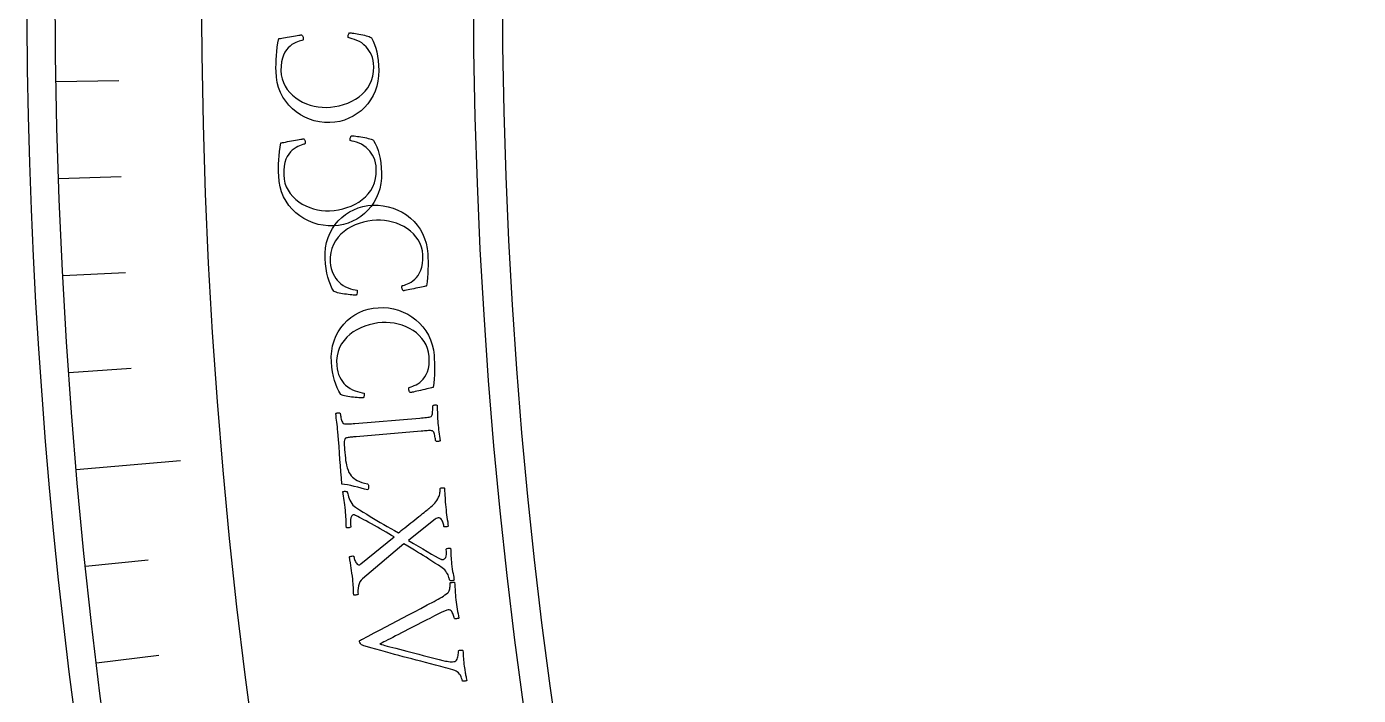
# Model space of a CAD drawing. Header units: millimetres. Extents: x -76 to 76, y -76 to 86.
# Drawn here: x -76 to -57.91, y -9.66 to -0.58 of the extents above; entities that cross this region are included whole.
import ezdxf

# ---------------------------------------------------------------- set-up
doc = ezdxf.new("R2010")
doc.units = ezdxf.units.MM
for name, color, linetype in [('CUT_INNER', 6, 'Continuous'), ('CUT_OUTER', 1, 'Continuous'), ('ENGRAVE', 7, 'Continuous'), ('ENGRAVE_FINE', 8, 'Continuous'), ('TEXT', 5, 'Continuous')]:
    doc.layers.add(name, color=color, linetype=linetype)

msp = doc.modelspace()

# ---------------------------------------------------------------- linework, layer by layer
at = {"layer": 'CUT_INNER'}
msp.add_arc((0.0001, -0.0002), 69.5399, 92.274707, 357.539245, dxfattribs=at)
at = {"layer": 'CUT_OUTER'}
msp.add_arc((0.0001, -0.0001), 75.9999, 179.913117, 0.0001, dxfattribs=at)
at = {"layer": 'ENGRAVE'}
msp.add_lwpolyline([(-75.3247, -6.5901), (-73.9089, -6.4662)], dxfattribs=at)
for radius in [75.6124, 73.6227, 69.9276]:
    msp.add_circle((0, 0), radius, dxfattribs=at)
at = {"layer": 'ENGRAVE_FINE'}
for points in [[(-75.6009, -1.3196), (-74.7483, -1.3047)], [(-75.5663, -2.6388), (-74.7141, -2.6091)], [(-75.5088, -3.9572), (-74.6572, -3.9126)], [(-75.4282, -5.2745), (-74.5776, -5.215)], [(-75.1982, -7.9036), (-74.3501, -7.8145)], [(-75.0488, -9.2148), (-74.2024, -9.1109)]]:
    msp.add_lwpolyline(points, dxfattribs=at)
at = {"layer": 'TEXT'}
for points in [[(-72.6117, -1.1851), (-72.6121, -1.1328), (-72.6113, -1.0793), (-72.6094, -1.0245), (-72.6065, -0.9685), (-72.6019, -0.9117), (-72.5951, -0.8544), (-72.5862, -0.7967), (-72.5751, -0.7387), (-72.5724, -0.7382), (-72.5643, -0.7367), (-72.5507, -0.7342), (-72.5317, -0.7307), (-72.509, -0.7266), (-72.4844, -0.7224), (-72.458, -0.7181), (-72.4298, -0.7136), (-72.4013, -0.709), (-72.3741, -0.7047), (-72.3482, -0.7005), (-72.3237, -0.6964), (-72.3023, -0.6929), (-72.2857, -0.6904), (-72.2741, -0.6889), (-72.2674, -0.6884), (-72.2632, -0.6883), (-72.2589, -0.6904), (-72.2546, -0.6947), (-72.2503, -0.7011), (-72.2465, -0.7087), (-72.2438, -0.7165), (-72.2421, -0.7247), (-72.2415, -0.7331), (-72.2418, -0.7404), (-72.2429, -0.7471), (-72.2449, -0.7533), (-72.2476, -0.7589), (-72.2608, -0.7619), (-72.2773, -0.7665), (-72.2969, -0.7725), (-72.3196, -0.7801), (-72.3442, -0.79), (-72.3693, -0.8032), (-72.3949, -0.8196), (-72.421, -0.8392), (-72.4463, -0.8628), (-72.4695, -0.8911), (-72.4907, -0.9241), (-72.5098, -0.9618), (-72.5255, -1.0051), (-72.5364, -1.0547), (-72.5426, -1.1108), (-72.5439, -1.1733), (-72.5397, -1.23), (-72.529, -1.2839), (-72.5118, -1.335), (-72.4881, -1.3832), (-72.459, -1.4283), (-72.4253, -1.4699), (-72.3872, -1.508), (-72.3446, -1.5426), (-72.2986, -1.5734), (-72.2503, -1.6001), (-72.1997, -1.6227), (-72.1468, -1.6412), (-72.0927, -1.6554), (-72.0386, -1.6652), (-71.9845, -1.6706), (-71.9303, -1.6715), (-71.8701, -1.668), (-71.8105, -1.6605), (-71.7515, -1.6488), (-71.6931, -1.633), (-71.6365, -1.6131), (-71.5827, -1.5891), (-71.5319, -1.5608), (-71.4839, -1.5285), (-71.4397, -1.492), (-71.4004, -1.4515), (-71.366, -1.4068), (-71.3364, -1.3581), (-71.3127, -1.3051), (-71.2961, -1.248), (-71.2866, -1.1867), (-71.2841, -1.1211), (-71.2867, -1.0754), (-71.2929, -1.0332), (-71.3028, -0.9947), (-71.3163, -0.9597), (-71.3322, -0.928), (-71.3495, -0.899), (-71.368, -0.8729), (-71.3878, -0.8495), (-71.4166, -0.8212), (-71.4469, -0.7972), (-71.4787, -0.7774), (-71.5121, -0.7618), (-71.5452, -0.7494), (-71.5761, -0.7391), (-71.6049, -0.7309), (-71.6315, -0.7248), (-71.6322, -0.7072), (-71.6297, -0.6903), (-71.624, -0.6741), (-71.6151, -0.6588), (-71.6058, -0.6592), (-71.5928, -0.6604), (-71.576, -0.6626), (-71.5555, -0.6657), (-71.5327, -0.6694), (-71.509, -0.6734), (-71.4843, -0.6779), (-71.4587, -0.6828), (-71.4333, -0.688), (-71.4094, -0.6934), (-71.387, -0.6992), (-71.366, -0.7052), (-71.3476, -0.7112), (-71.3329, -0.717), (-71.322, -0.7226), (-71.3147, -0.728), (-71.2924, -0.7715), (-71.2728, -0.818), (-71.2562, -0.8673), (-71.2424, -0.9196), (-71.2314, -0.9756), (-71.2232, -1.0362), (-71.2179, -1.1012), (-71.2153, -1.1708), (-71.2174, -1.2453), (-71.2263, -1.3168), (-71.242, -1.3853), (-71.2644, -1.4508), (-71.2927, -1.5127), (-71.3261, -1.5704), (-71.3647, -1.6239), (-71.4083, -1.6732), (-71.4563, -1.7178), (-71.5078, -1.7572), (-71.5629, -1.7915), (-71.6216, -1.8206), (-71.6831, -1.8441), (-71.7468, -1.8614), (-71.8126, -1.8725), (-71.8806, -1.8774), (-71.9529, -1.876), (-72.023, -1.868), (-72.0911, -1.8534), (-72.1571, -1.8321), (-72.2203, -1.8048), (-72.2801, -1.7722), (-72.3363, -1.7342), (-72.3891, -1.6908), (-72.4375, -1.6424), (-72.4804, -1.5893), (-72.518, -1.5317), (-72.5502, -1.4695), (-72.5762, -1.4033), (-72.5951, -1.3338), (-72.6069, -1.2611), (-72.6117, -1.1851)], [(-72.5748, -2.6025), (-72.5761, -2.5502), (-72.5764, -2.4967), (-72.5756, -2.4419), (-72.5737, -2.3858), (-72.5702, -2.3289), (-72.5646, -2.2716), (-72.5568, -2.2137), (-72.5469, -2.1555), (-72.5442, -2.1549), (-72.5361, -2.1532), (-72.5225, -2.1505), (-72.5036, -2.1466), (-72.481, -2.1421), (-72.4565, -2.1374), (-72.4302, -2.1326), (-72.4021, -2.1275), (-72.3736, -2.1224), (-72.3465, -2.1175), (-72.3208, -2.1128), (-72.2963, -2.1083), (-72.2749, -2.1044), (-72.2585, -2.1015), (-72.2469, -2.0998), (-72.2402, -2.0991), (-72.236, -2.099), (-72.2317, -2.101), (-72.2273, -2.1052), (-72.2228, -2.1115), (-72.2189, -2.119), (-72.216, -2.1269), (-72.2142, -2.135), (-72.2134, -2.1434), (-72.2136, -2.1506), (-72.2146, -2.1574), (-72.2164, -2.1636), (-72.219, -2.1693), (-72.2322, -2.1726), (-72.2485, -2.1774), (-72.268, -2.1839), (-72.2906, -2.1919), (-72.315, -2.2023), (-72.3399, -2.2159), (-72.3651, -2.2328), (-72.3908, -2.2529), (-72.4157, -2.277), (-72.4383, -2.3058), (-72.4589, -2.3392), (-72.4772, -2.3773), (-72.4921, -2.4208), (-72.502, -2.4707), (-72.5071, -2.5269), (-72.5072, -2.5893), (-72.5019, -2.646), (-72.4901, -2.6997), (-72.4719, -2.7504), (-72.4473, -2.7982), (-72.4173, -2.8427), (-72.3828, -2.8836), (-72.3439, -2.921), (-72.3007, -2.9547), (-72.2541, -2.9846), (-72.2053, -3.0104), (-72.1543, -3.032), (-72.101, -3.0494), (-72.0467, -3.0626), (-71.9924, -3.0713), (-71.9382, -3.0756), (-71.884, -3.0755), (-71.8238, -3.0709), (-71.7644, -3.0621), (-71.7056, -3.0493), (-71.6475, -3.0324), (-71.5913, -3.0114), (-71.5381, -2.9863), (-71.4877, -2.9571), (-71.4404, -2.9238), (-71.397, -2.8865), (-71.3585, -2.8452), (-71.3249, -2.7999), (-71.2962, -2.7505), (-71.2736, -2.6972), (-71.2582, -2.6397), (-71.2498, -2.5782), (-71.2487, -2.5126), (-71.2521, -2.4669), (-71.2591, -2.4249), (-71.2697, -2.3865), (-71.2839, -2.3519), (-71.3005, -2.3205), (-71.3183, -2.2918), (-71.3373, -2.266), (-71.3576, -2.243), (-71.3869, -2.2153), (-71.4177, -2.1919), (-71.4499, -2.1727), (-71.4836, -2.1578), (-71.5169, -2.1461), (-71.548, -2.1364), (-71.5769, -2.1288), (-71.6037, -2.1232), (-71.6047, -2.1055), (-71.6026, -2.0886), (-71.5972, -2.0723), (-71.5886, -2.0568), (-71.5793, -2.057), (-71.5663, -2.058), (-71.5495, -2.0599), (-71.5289, -2.0625), (-71.506, -2.0658), (-71.4822, -2.0694), (-71.4574, -2.0734), (-71.4317, -2.0778), (-71.4063, -2.0825), (-71.3823, -2.0875), (-71.3597, -2.0928), (-71.3386, -2.0984), (-71.3201, -2.104), (-71.3053, -2.1096), (-71.2943, -2.1149), (-71.2869, -2.1201), (-71.2637, -2.1632), (-71.2433, -2.2093), (-71.2257, -2.2583), (-71.2108, -2.3103), (-71.1988, -2.3661), (-71.1894, -2.4265), (-71.1828, -2.4914), (-71.1789, -2.5609), (-71.1795, -2.6355), (-71.187, -2.7072), (-71.2013, -2.776), (-71.2225, -2.8419), (-71.2496, -2.9043), (-71.2819, -2.9626), (-71.3194, -3.0168), (-71.362, -3.067), (-71.4091, -3.1125), (-71.4599, -3.153), (-71.5143, -3.1883), (-71.5724, -3.2186), (-71.6335, -3.2432), (-71.6968, -3.2618), (-71.7624, -3.2741), (-71.8302, -3.2804), (-71.9025, -3.2804), (-71.9728, -3.2738), (-72.0412, -3.2605), (-72.1076, -3.2405), (-72.1713, -3.2145), (-72.2317, -3.183), (-72.2887, -3.1461), (-72.3423, -3.1037), (-72.3916, -3.0563), (-72.4356, -3.0041), (-72.4743, -2.9472), (-72.5077, -2.8856), (-72.5349, -2.8199), (-72.5552, -2.7509), (-72.5685, -2.6784), (-72.5748, -2.6025)], [(-70.5497, -3.6614), (-70.5476, -3.7123), (-70.5464, -3.7644), (-70.5462, -3.8177), (-70.547, -3.8723), (-70.5492, -3.9277), (-70.5535, -3.9837), (-70.5599, -4.0401), (-70.5683, -4.0972), (-70.571, -4.0978), (-70.5791, -4.0996), (-70.5926, -4.1027), (-70.6114, -4.107), (-70.6339, -4.1121), (-70.6582, -4.1174), (-70.6843, -4.1229), (-70.7123, -4.1287), (-70.7406, -4.1345), (-70.7676, -4.1401), (-70.7932, -4.1455), (-70.8175, -4.1506), (-70.8387, -4.1551), (-70.8551, -4.1584), (-70.8666, -4.1604), (-70.8733, -4.1613), (-70.8776, -4.1615), (-70.8819, -4.1597), (-70.8864, -4.1557), (-70.891, -4.1497), (-70.8952, -4.1424), (-70.8983, -4.1348), (-70.9003, -4.1269), (-70.9014, -4.1186), (-70.9014, -4.1115), (-70.9006, -4.1048), (-70.8989, -4.0987), (-70.8965, -4.093), (-70.8834, -4.0894), (-70.8672, -4.0842), (-70.8479, -4.0773), (-70.8255, -4.0689), (-70.8013, -4.058), (-70.7769, -4.0439), (-70.752, -4.0267), (-70.7268, -4.0063), (-70.7026, -3.9821), (-70.6806, -3.9535), (-70.6608, -3.9204), (-70.6432, -3.8828), (-70.6293, -3.84), (-70.6203, -3.7912), (-70.6162, -3.7363), (-70.6171, -3.6754), (-70.6232, -3.6203), (-70.6356, -3.5682), (-70.6544, -3.5189), (-70.6795, -3.4726), (-70.7099, -3.4295), (-70.7447, -3.3898), (-70.7838, -3.3536), (-70.8272, -3.3208), (-70.8739, -3.2918), (-70.9228, -3.2668), (-70.9739, -3.2458), (-71.0272, -3.2288), (-71.0816, -3.2161), (-71.1359, -3.2076), (-71.1902, -3.2035), (-71.2443, -3.2038), (-71.3045, -3.2085), (-71.3639, -3.2174), (-71.4227, -3.2303), (-71.4807, -3.2473), (-71.5368, -3.2685), (-71.59, -3.2938), (-71.6402, -3.3233), (-71.6873, -3.3569), (-71.7305, -3.3947), (-71.7687, -3.4365), (-71.8018, -3.4824), (-71.83, -3.5324), (-71.852, -3.5864), (-71.8667, -3.6445), (-71.8741, -3.7067), (-71.8742, -3.7729), (-71.8699, -3.819), (-71.862, -3.8613), (-71.8506, -3.8998), (-71.8357, -3.9345), (-71.8184, -3.9658), (-71.7999, -3.9942), (-71.7803, -4.0197), (-71.7595, -4.0424), (-71.7294, -4.0695), (-71.6981, -4.0923), (-71.6654, -4.1107), (-71.6313, -4.1247), (-71.5977, -4.1356), (-71.5663, -4.1444), (-71.5371, -4.1513), (-71.5102, -4.1561), (-71.5087, -4.1737), (-71.5104, -4.1907), (-71.5152, -4.2071), (-71.5234, -4.2229), (-71.5327, -4.223), (-71.5458, -4.2223), (-71.5626, -4.221), (-71.5832, -4.219), (-71.6062, -4.2164), (-71.6301, -4.2135), (-71.655, -4.2102), (-71.6808, -4.2066), (-71.7064, -4.2026), (-71.7305, -4.1983), (-71.7532, -4.1936), (-71.7745, -4.1886), (-71.7932, -4.1834), (-71.8081, -4.1782), (-71.8193, -4.1731), (-71.8268, -4.1681), (-71.8512, -4.1252), (-71.8729, -4.0793), (-71.8917, -4.0302), (-71.9078, -3.978), (-71.9211, -3.9219), (-71.9318, -3.861), (-71.9396, -3.7955), (-71.9448, -3.7253), (-71.9452, -3.6498), (-71.9387, -3.5773), (-71.9252, -3.5076), (-71.9047, -3.4409), (-71.878, -3.3777), (-71.846, -3.3187), (-71.8088, -3.2639), (-71.7663, -3.2134), (-71.7192, -3.1675), (-71.6685, -3.1269), (-71.614, -3.0916), (-71.5559, -3.0614), (-71.4948, -3.0369), (-71.4314, -3.0187), (-71.3658, -3.0065), (-71.2979, -3.0006), (-71.2256, -3.0008), (-71.1553, -3.0075), (-71.087, -3.0208), (-71.0207, -3.0406), (-70.957, -3.0663), (-70.8967, -3.0972), (-70.8397, -3.1334), (-70.7861, -3.1747), (-70.7367, -3.221), (-70.6925, -3.2717), (-70.6536, -3.3269), (-70.6198, -3.3867), (-70.5921, -3.4504), (-70.5711, -3.5174), (-70.557, -3.5877), (-70.5497, -3.6614)], [(-70.4648, -5.0381), (-70.4617, -5.0889), (-70.4595, -5.141), (-70.4582, -5.1943), (-70.4579, -5.2488), (-70.4591, -5.3043), (-70.4623, -5.3604), (-70.4676, -5.4169), (-70.4749, -5.4741), (-70.4776, -5.4748), (-70.4856, -5.4768), (-70.499, -5.4801), (-70.5178, -5.4848), (-70.5401, -5.4903), (-70.5643, -5.4961), (-70.5904, -5.5021), (-70.6183, -5.5084), (-70.6464, -5.5148), (-70.6733, -5.5209), (-70.6988, -5.5268), (-70.723, -5.5324), (-70.7441, -5.5373), (-70.7604, -5.5409), (-70.7719, -5.5432), (-70.7786, -5.5442), (-70.7828, -5.5445), (-70.7872, -5.5427), (-70.7918, -5.5389), (-70.7965, -5.5329), (-70.8008, -5.5257), (-70.8041, -5.5182), (-70.8063, -5.5103), (-70.8074, -5.5021), (-70.8076, -5.4949), (-70.8069, -5.4883), (-70.8054, -5.4821), (-70.803, -5.4763), (-70.79, -5.4725), (-70.7739, -5.467), (-70.7548, -5.4597), (-70.7325, -5.4508), (-70.7086, -5.4395), (-70.6844, -5.425), (-70.6599, -5.4073), (-70.6351, -5.3864), (-70.6114, -5.3617), (-70.5899, -5.3327), (-70.5708, -5.2992), (-70.554, -5.2613), (-70.5409, -5.2182), (-70.5328, -5.1692), (-70.5298, -5.1143), (-70.5319, -5.0534), (-70.5391, -4.9984), (-70.5525, -4.9465), (-70.5722, -4.8977), (-70.5982, -4.8519), (-70.6295, -4.8093), (-70.665, -4.7704), (-70.7048, -4.7349), (-70.7489, -4.703), (-70.7962, -4.6749), (-70.8455, -4.6508), (-70.897, -4.6308), (-70.9507, -4.6149), (-71.0053, -4.6032), (-71.0597, -4.5958), (-71.114, -4.5928), (-71.1682, -4.5941), (-71.2283, -4.6), (-71.2875, -4.61), (-71.346, -4.6241), (-71.4036, -4.6423), (-71.4594, -4.6645), (-71.512, -4.6909), (-71.5616, -4.7213), (-71.6081, -4.7558), (-71.6506, -4.7944), (-71.6879, -4.837), (-71.7202, -4.8835), (-71.7473, -4.934), (-71.7683, -4.9885), (-71.7818, -5.0469), (-71.788, -5.1092), (-71.7868, -5.1754), (-71.7816, -5.2214), (-71.7729, -5.2636), (-71.7608, -5.3018), (-71.7452, -5.3362), (-71.7273, -5.3672), (-71.7083, -5.3952), (-71.6881, -5.4204), (-71.6669, -5.4426), (-71.6363, -5.4692), (-71.6045, -5.4913), (-71.5714, -5.5091), (-71.5371, -5.5225), (-71.5033, -5.5326), (-71.4717, -5.5409), (-71.4425, -5.5471), (-71.4155, -5.5514), (-71.4136, -5.569), (-71.4149, -5.586), (-71.4195, -5.6025), (-71.4273, -5.6185), (-71.4366, -5.6187), (-71.4497, -5.6184), (-71.4666, -5.6173), (-71.4872, -5.6157), (-71.5102, -5.6136), (-71.5342, -5.6111), (-71.5591, -5.6083), (-71.585, -5.6052), (-71.6107, -5.6017), (-71.6349, -5.5979), (-71.6577, -5.5937), (-71.679, -5.589), (-71.6978, -5.5842), (-71.7128, -5.5794), (-71.7241, -5.5745), (-71.7317, -5.5696), (-71.757, -5.5272), (-71.7795, -5.4817), (-71.7994, -5.433), (-71.8164, -5.3811), (-71.8309, -5.3253), (-71.8427, -5.2647), (-71.8518, -5.1993), (-71.8583, -5.1292), (-71.8603, -5.0538), (-71.8552, -4.9811), (-71.843, -4.9112), (-71.8238, -4.844), (-71.7984, -4.7803), (-71.7676, -4.7207), (-71.7314, -4.6652), (-71.6898, -4.6139), (-71.6437, -4.5671), (-71.5938, -4.5256), (-71.54, -4.4891), (-71.4825, -4.4578), (-71.4219, -4.4322), (-71.3588, -4.4127), (-71.2935, -4.3993), (-71.2257, -4.392), (-71.1534, -4.3908), (-71.083, -4.3961), (-71.0145, -4.4081), (-70.9478, -4.4266), (-70.8836, -4.451), (-70.8227, -4.4808), (-70.765, -4.5158), (-70.7106, -4.5561), (-70.6603, -4.6014), (-70.6152, -4.6512), (-70.5752, -4.7057), (-70.5402, -4.7648), (-70.5113, -4.828), (-70.489, -4.8945), (-70.4735, -4.9646), (-70.4648, -5.0381)], [(-71.5247, -6.1453), (-71.5271, -6.1455), (-71.53, -6.1458), (-71.5334, -6.1461), (-71.5374, -6.1464), (-71.5477, -6.1473), (-71.5594, -6.1483), (-71.5725, -6.1495), (-71.5872, -6.1507), (-71.6022, -6.1521), (-71.6165, -6.1538), (-71.6301, -6.1556), (-71.6431, -6.1577), (-71.6544, -6.16), (-71.6629, -6.1626), (-71.6688, -6.1655), (-71.672, -6.1687), (-71.6777, -6.1805), (-71.6819, -6.1934), (-71.6845, -6.2074), (-71.6855, -6.2224), (-71.6854, -6.2401), (-71.6844, -6.2622), (-71.6827, -6.2886), (-71.6802, -6.3194), (-71.6698, -6.4364), (-71.6662, -6.4668), (-71.6607, -6.4986), (-71.6534, -6.5316), (-71.6442, -6.5659), (-71.6332, -6.599), (-71.6206, -6.6283), (-71.6063, -6.6539), (-71.5903, -6.6756), (-71.5735, -6.693), (-71.554, -6.7094), (-71.532, -6.725), (-71.5074, -6.7396), (-71.4795, -6.7531), (-71.4474, -6.7652), (-71.4111, -6.776), (-71.3707, -6.7855), (-71.3648, -6.7884), (-71.3603, -6.7941), (-71.3571, -6.8026), (-71.3552, -6.8139), (-71.3543, -6.8314), (-71.3553, -6.846), (-71.3582, -6.8575), (-71.363, -6.8659), (-71.4075, -6.8549), (-71.4533, -6.8433), (-71.5005, -6.8312), (-71.5491, -6.8185), (-71.5965, -6.8069), (-71.6402, -6.7979), (-71.6801, -6.7917), (-71.7163, -6.7883), (-71.724, -6.7043), (-71.731, -6.6206), (-71.7373, -6.537), (-71.743, -6.4537), (-71.7488, -6.3679), (-71.7555, -6.2767), (-71.763, -6.1803), (-71.7714, -6.0786), (-71.7746, -6.0433), (-71.778, -6.01), (-71.7816, -5.9785), (-71.7855, -5.9489), (-71.7893, -5.92), (-71.7927, -5.8905), (-71.7958, -5.8605), (-71.7985, -5.8299), (-71.7937, -5.8258), (-71.7873, -5.8228), (-71.7792, -5.8209), (-71.7694, -5.82), (-71.7595, -5.8201), (-71.7512, -5.821), (-71.7444, -5.8226), (-71.7391, -5.8251), (-71.7383, -5.8328), (-71.7369, -5.8431), (-71.7348, -5.8561), (-71.7322, -5.8717), (-71.7289, -5.8883), (-71.7249, -5.9045), (-71.7204, -5.9203), (-71.7152, -5.9356), (-71.7097, -5.9489), (-71.7042, -5.9585), (-71.6988, -5.9646), (-71.6934, -5.967), (-71.6794, -5.9697), (-71.6637, -5.9712), (-71.6462, -5.9717), (-71.6269, -5.9711), (-71.6063, -5.9699), (-71.585, -5.9684), (-71.5629, -5.9668), (-71.54, -5.9649), (-70.6567, -5.8913), (-70.6337, -5.8893), (-70.6114, -5.8872), (-70.5898, -5.8851), (-70.5689, -5.8829), (-70.5493, -5.8803), (-70.5318, -5.8769), (-70.5163, -5.8728), (-70.5029, -5.8679), (-70.4972, -5.8646), (-70.4926, -5.8578), (-70.489, -5.8476), (-70.4865, -5.8339), (-70.4848, -5.8183), (-70.4835, -5.8023), (-70.4827, -5.786), (-70.4823, -5.7693), (-70.4821, -5.7538), (-70.4822, -5.7409), (-70.4824, -5.7307), (-70.4828, -5.7231), (-70.478, -5.7199), (-70.4716, -5.7172), (-70.4635, -5.715), (-70.4538, -5.7133), (-70.444, -5.7126), (-70.4357, -5.7132), (-70.4288, -5.7151), (-70.4235, -5.7183), (-70.4221, -5.7496), (-70.4208, -5.7806), (-70.4197, -5.8114), (-70.4187, -5.842), (-70.4176, -5.8723), (-70.4161, -5.9022), (-70.4142, -5.9319), (-70.4119, -5.9613), (-70.4091, -5.9914), (-70.406, -6.0211), (-70.4025, -6.0503), (-70.3986, -6.0791), (-70.3946, -6.108), (-70.3906, -6.1376), (-70.3867, -6.1678), (-70.3828, -6.1987), (-70.3876, -6.2028), (-70.394, -6.2058), (-70.4021, -6.2077), (-70.4118, -6.2087), (-70.4217, -6.2087), (-70.4301, -6.2079), (-70.4369, -6.2063), (-70.4421, -6.204), (-70.443, -6.1964), (-70.4445, -6.1863), (-70.4466, -6.1735), (-70.4493, -6.1583), (-70.4526, -6.1419), (-70.4561, -6.1262), (-70.4601, -6.111), (-70.4643, -6.0964), (-70.469, -6.0836), (-70.4743, -6.074), (-70.48, -6.0677), (-70.4863, -6.0645), (-70.4979, -6.0627), (-70.5111, -6.0617), (-70.5257, -6.0614), (-70.542, -6.062), (-70.5593, -6.063), (-70.5775, -6.0642), (-70.5964, -6.0657), (-70.6162, -6.0673), (-70.6194, -6.0676), (-70.6225, -6.0678), (-70.6257, -6.0681), (-70.6289, -6.0684), (-70.6321, -6.0686), (-70.6352, -6.0689), (-70.6384, -6.0692), (-70.6416, -6.0695)], [(-70.3061, -7.1013), (-70.3021, -7.138), (-70.298, -7.1732), (-70.2935, -7.2067), (-70.2889, -7.2386), (-70.2841, -7.2696), (-70.2795, -7.3004), (-70.2751, -7.3309), (-70.2708, -7.3611), (-70.2759, -7.3635), (-70.2831, -7.3656), (-70.2926, -7.3673), (-70.3042, -7.3688), (-70.3153, -7.3695), (-70.3234, -7.3687), (-70.3284, -7.3666), (-70.3304, -7.3631), (-70.3316, -7.355), (-70.3336, -7.345), (-70.3365, -7.3333), (-70.3403, -7.3199), (-70.3449, -7.3058), (-70.3506, -7.2924), (-70.3573, -7.2797), (-70.3649, -7.2676), (-70.3738, -7.2574), (-70.384, -7.2505), (-70.3957, -7.247), (-70.4087, -7.2467), (-70.4211, -7.2496), (-70.4351, -7.2558), (-70.4505, -7.2653), (-70.4675, -7.2781), (-70.8104, -7.5536), (-70.7441, -7.5927), (-70.6798, -7.6309), (-70.6173, -7.6681), (-70.5568, -7.7045), (-70.5007, -7.7378), (-70.4512, -7.7659), (-70.4084, -7.789), (-70.3724, -7.8069), (-70.3668, -7.8091), (-70.3612, -7.8107), (-70.3558, -7.8116), (-70.3504, -7.8119), (-70.3456, -7.8118), (-70.3419, -7.8117), (-70.3392, -7.8116), (-70.3376, -7.8115), (-70.3301, -7.8091), (-70.3225, -7.8035), (-70.3146, -7.7947), (-70.3066, -7.7827), (-70.3001, -7.7655), (-70.2968, -7.741), (-70.2967, -7.7092), (-70.2997, -7.6701), (-70.2976, -7.667), (-70.2926, -7.6643), (-70.2848, -7.6619), (-70.2741, -7.6599), (-70.2629, -7.6585), (-70.2532, -7.6579), (-70.2453, -7.6581), (-70.2389, -7.6592), (-70.2378, -7.6888), (-70.2366, -7.7167), (-70.2356, -7.7429), (-70.2345, -7.7674), (-70.2333, -7.7915), (-70.2314, -7.8169), (-70.2291, -7.8433), (-70.2262, -7.8709), (-70.2217, -7.9089), (-70.2169, -7.9437), (-70.212, -7.9753), (-70.2069, -8.0037), (-70.202, -8.0294), (-70.1976, -8.0528), (-70.1937, -8.0738), (-70.1903, -8.0926), (-70.1951, -8.095), (-70.2015, -8.0973), (-70.2096, -8.0993), (-70.2193, -8.1012), (-70.2292, -8.1021), (-70.238, -8.1015), (-70.2456, -8.0993), (-70.252, -8.0955), (-70.253, -8.0898), (-70.255, -8.0813), (-70.258, -8.0698), (-70.262, -8.0554), (-70.2673, -8.0393), (-70.2743, -8.0225), (-70.283, -8.0051), (-70.2933, -7.9872), (-70.3055, -7.9695), (-70.3199, -7.9529), (-70.3364, -7.9376), (-70.3551, -7.9234), (-70.4052, -7.8911), (-70.4519, -7.861), (-70.4951, -7.8329), (-70.5349, -7.8069), (-70.573, -7.7822), (-70.6114, -7.7579), (-70.65, -7.7339), (-70.6888, -7.7104), (-70.7295, -7.686), (-70.7739, -7.6597), (-70.822, -7.6312), (-70.8738, -7.6008), (-71.4376, -8.0732), (-71.4563, -8.0923), (-71.4714, -8.1151), (-71.4828, -8.1415), (-71.4906, -8.1716), (-71.4955, -8.2026), (-71.4981, -8.2321), (-71.4985, -8.2599), (-71.4967, -8.2862), (-71.5015, -8.2895), (-71.5083, -8.2921), (-71.517, -8.294), (-71.5277, -8.2952), (-71.5382, -8.2958), (-71.5464, -8.296), (-71.5521, -8.2958), (-71.5556, -8.2952), (-71.557, -8.2652), (-71.5582, -8.2374), (-71.5594, -8.2117), (-71.5604, -8.1881), (-71.5617, -8.1645), (-71.5637, -8.1385), (-71.5663, -8.1102), (-71.5695, -8.0795), (-71.5745, -8.0374), (-71.5795, -7.9981), (-71.5846, -7.9616), (-71.5897, -7.928), (-71.5951, -7.8944), (-71.6009, -7.858), (-71.6071, -7.8188), (-71.6137, -7.7769), (-71.6089, -7.7726), (-71.6018, -7.7691), (-71.5924, -7.7665), (-71.5809, -7.7647), (-71.5697, -7.764), (-71.5616, -7.7648), (-71.5566, -7.7669), (-71.5546, -7.7705), (-71.5534, -7.7778), (-71.5512, -7.787), (-71.548, -7.7981), (-71.5437, -7.8112), (-71.5386, -7.8249), (-71.5325, -7.8381), (-71.5256, -7.8509), (-71.5177, -7.8631), (-71.5093, -7.8734), (-71.5006, -7.8805), (-71.4915, -7.8844), (-71.4822, -7.8849), (-71.4799, -7.8845), (-71.4772, -7.8836), (-71.4742, -7.8823), (-71.4709, -7.8805), (-71.4676, -7.8784), (-71.4647, -7.8763), (-71.4622, -7.8741), (-71.4601, -7.8718), (-71.008, -7.5044), (-71.042, -7.4841), (-71.0779, -7.463), (-71.1155, -7.4411), (-71.1549, -7.4185), (-71.195, -7.3957), (-71.2347, -7.3731), (-71.2739, -7.3509), (-71.3127, -7.3291), (-71.3501, -7.3082), (-71.3852, -7.2889), (-71.4179, -7.2712), (-71.4484, -7.2552), (-71.4755, -7.2412), (-71.498, -7.2297), (-71.516, -7.2207), (-71.5295, -7.2141), (-71.532, -7.2132), (-71.535, -7.212), (-71.5387, -7.2106), (-71.5428, -7.209), (-71.5474, -7.2076), (-71.5521, -7.2068), (-71.5571, -7.2065), (-71.5623, -7.2067), (-71.5714, -7.2099), (-71.5796, -7.2176), (-71.587, -7.2297), (-71.5935, -7.2463), (-71.5983, -7.2683), (-71.6005, -7.2964), (-71.6, -7.3307), (-71.5968, -7.3712), (-71.6017, -7.3746), (-71.6084, -7.3775), (-71.6171, -7.3799), (-71.6278, -7.3819), (-71.6382, -7.3831), (-71.6463, -7.3835), (-71.6521, -7.383), (-71.6556, -7.3815), (-71.6565, -7.3525), (-71.6576, -7.3232), (-71.6588, -7.2936), (-71.6601, -7.2638), (-71.6617, -7.234), (-71.6637, -7.2046), (-71.666, -7.1754), (-71.6687, -7.1465), (-71.6728, -7.1076), (-71.6769, -7.0717), (-71.6812, -7.0386), (-71.6855, -7.0086), (-71.69, -6.9798), (-71.6947, -6.9504), (-71.6995, -6.9206), (-71.7045, -6.8902), (-71.6986, -6.888), (-71.6912, -6.8865), (-71.6823, -6.8858), (-71.6718, -6.886), (-71.6617, -6.8865), (-71.6538, -6.8872), (-71.6482, -6.8879), (-71.6448, -6.8888), (-71.6438, -6.8952), (-71.6413, -6.9058), (-71.6375, -6.9208), (-71.6324, -6.9401), (-71.6258, -6.9619), (-71.6174, -6.9843), (-71.6074, -7.0073), (-71.5958, -7.0309), (-71.5824, -7.0534), (-71.5674, -7.0729), (-71.5506, -7.0894), (-71.5321, -7.1029), (-71.4786, -7.1363), (-71.4273, -7.168), (-71.3784, -7.1979), (-71.3317, -7.2262), (-71.2861, -7.2536), (-71.2404, -7.2808), (-71.1946, -7.3078), (-71.1486, -7.3346), (-71.1017, -7.362), (-71.0528, -7.3905), (-71.0021, -7.4203), (-70.9495, -7.4514), (-70.9307, -7.4368), (-70.9097, -7.4203), (-70.8868, -7.4019), (-70.8617, -7.3816), (-70.8353, -7.3601), (-70.8082, -7.3383), (-70.7805, -7.3162), (-70.7522, -7.2938), (-70.724, -7.2715), (-70.6969, -7.2499), (-70.6707, -7.2289), (-70.6456, -7.2086), (-70.622, -7.1895), (-70.6006, -7.1723), (-70.5815, -7.1569), (-70.5646, -7.1432), (-70.5508, -7.1321), (-70.5409, -7.1242), (-70.535, -7.1194), (-70.533, -7.1178), (-70.5086, -7.0987), (-70.4871, -7.0802), (-70.4685, -7.0624), (-70.4527, -7.0453), (-70.4388, -7.0279), (-70.4259, -7.0092), (-70.4138, -6.989), (-70.4027, -6.9676), (-70.3963, -6.9527), (-70.3911, -6.9371), (-70.3871, -6.9207), (-70.3845, -6.9035), (-70.3828, -6.887), (-70.3819, -6.8725), (-70.3817, -6.86), (-70.3823, -6.8496), (-70.3811, -6.8458), (-70.3766, -6.8427), (-70.3688, -6.8403), (-70.3577, -6.8387), (-70.346, -6.8381), (-70.3364, -6.8388), (-70.3287, -6.8407), (-70.3231, -6.8438), (-70.3206, -6.8801), (-70.3186, -6.9137), (-70.317, -6.9445), (-70.3157, -6.9726), (-70.3143, -7.0008), (-70.3123, -7.0316), (-70.3095, -7.0651), (-70.3061, -7.1013)], [(-70.1678, -8.358), (-70.1636, -8.3911), (-70.1591, -8.4235), (-70.1543, -8.4554), (-70.1491, -8.4867), (-70.1438, -8.5176), (-70.1387, -8.5483), (-70.1337, -8.5787), (-70.1289, -8.6089), (-70.1339, -8.6113), (-70.1409, -8.6133), (-70.15, -8.6148), (-70.1612, -8.616), (-70.172, -8.6165), (-70.1802, -8.616), (-70.1857, -8.6145), (-70.1884, -8.612), (-70.1895, -8.6065), (-70.1915, -8.5983), (-70.1944, -8.5875), (-70.1984, -8.5741), (-70.2034, -8.5595), (-70.2094, -8.5455), (-70.2164, -8.5321), (-70.2244, -8.5191), (-70.2337, -8.5082), (-70.2445, -8.5009), (-70.257, -8.4973), (-70.2709, -8.4972), (-70.292, -8.5022), (-70.3215, -8.5129), (-70.3594, -8.5294), (-70.4057, -8.5517), (-70.4297, -8.5638), (-70.4573, -8.5778), (-70.4887, -8.5938), (-70.5236, -8.6117), (-70.5613, -8.6309), (-70.601, -8.6511), (-70.6425, -8.6723), (-70.6859, -8.6943), (-70.7302, -8.7168), (-70.7745, -8.7396), (-70.8188, -8.7624), (-70.8631, -8.7855), (-70.9065, -8.8081), (-70.9481, -8.8297), (-70.988, -8.8503), (-71.0261, -8.8699), (-71.0616, -8.8881), (-71.0938, -8.9046), (-71.1225, -8.9193), (-71.1479, -8.9323), (-71.1688, -8.943), (-71.1843, -8.951), (-71.1944, -8.9564), (-71.1991, -8.9591), (-71.1915, -8.9615), (-71.1777, -8.9655), (-71.1576, -8.9711), (-71.1313, -8.9784), (-71.0999, -8.987), (-71.0645, -8.9965), (-71.0251, -9.007), (-70.9817, -9.0184), (-70.935, -9.0306), (-70.8861, -9.0434), (-70.8347, -9.0568), (-70.781, -9.0708), (-70.726, -9.0851), (-70.6705, -9.0995), (-70.6146, -9.114), (-70.5582, -9.1284), (-70.5025, -9.1427), (-70.4485, -9.1565), (-70.3961, -9.1698), (-70.3454, -9.1826), (-70.3263, -9.1873), (-70.3068, -9.1914), (-70.2868, -9.1949), (-70.2663, -9.1977), (-70.2465, -9.1998), (-70.2284, -9.2007), (-70.2121, -9.2006), (-70.1975, -9.1993), (-70.1819, -9.1955), (-70.1689, -9.1884), (-70.1585, -9.1781), (-70.1506, -9.1646), (-70.1447, -9.1493), (-70.1402, -9.1336), (-70.137, -9.1176), (-70.1353, -9.1012), (-70.1344, -9.086), (-70.134, -9.0733), (-70.1341, -9.0632), (-70.1347, -9.0557), (-70.1318, -9.0516), (-70.1263, -9.0482), (-70.1181, -9.0456), (-70.1073, -9.0437), (-70.0961, -9.0428), (-70.0868, -9.0431), (-70.0793, -9.0448), (-70.0736, -9.0478), (-70.0711, -9.0756), (-70.0689, -9.1027), (-70.0669, -9.129), (-70.0651, -9.1545), (-70.0632, -9.18), (-70.0607, -9.2063), (-70.0578, -9.2332), (-70.0543, -9.2609), (-70.0512, -9.2836), (-70.0484, -9.3038), (-70.0457, -9.3215), (-70.0432, -9.3367), (-70.0407, -9.3505), (-70.0382, -9.3643), (-70.0355, -9.3779), (-70.0327, -9.3913), (-70.0297, -9.4055), (-70.0265, -9.4212), (-70.0231, -9.4384), (-70.0195, -9.4572), (-70.0245, -9.4596), (-70.0318, -9.4615), (-70.0412, -9.4629), (-70.0529, -9.4639), (-70.0641, -9.4642), (-70.0722, -9.4638), (-70.0772, -9.4628), (-70.079, -9.461), (-70.0808, -9.4529), (-70.0844, -9.4409), (-70.0899, -9.425), (-70.0973, -9.4053), (-70.1067, -9.3849), (-70.1185, -9.3671), (-70.1326, -9.3518), (-70.149, -9.3391), (-70.1636, -9.3308), (-70.1837, -9.3217), (-70.2095, -9.312), (-70.2408, -9.3015), (-70.2746, -9.291), (-70.3075, -9.2814), (-70.3397, -9.2726), (-70.3711, -9.2646), (-70.4439, -9.246), (-70.5136, -9.2283), (-70.5803, -9.2112), (-70.6439, -9.1949), (-70.7055, -9.1791), (-70.7659, -9.1633), (-70.8253, -9.1476), (-70.8835, -9.132), (-70.9418, -9.1163), (-71.0012, -9.1003), (-71.0617, -9.0841), (-71.1233, -9.0675), (-71.1871, -9.0501), (-71.2542, -9.0315), (-71.3248, -9.0117), (-71.3987, -8.9906), (-71.4182, -8.9843), (-71.4346, -8.9771), (-71.448, -8.9692), (-71.4582, -8.9604), (-71.4659, -8.9511), (-71.4718, -8.9414), (-71.4759, -8.9314), (-71.4781, -8.9209), (-71.4776, -8.9178), (-71.4754, -8.9147), (-71.4714, -8.9116), (-71.4657, -8.9086), (-71.4596, -8.9057), (-71.4544, -8.9029), (-71.4501, -8.9002), (-71.4467, -8.8976), (-71.3608, -8.8521), (-71.2777, -8.8081), (-71.1974, -8.7658), (-71.12, -8.7252), (-71.0437, -8.6852), (-70.9668, -8.6449), (-70.8892, -8.6044), (-70.811, -8.5636), (-70.7305, -8.5215), (-70.6459, -8.4769), (-70.5573, -8.43), (-70.4647, -8.3807), (-70.4363, -8.3657), (-70.4094, -8.3511), (-70.3841, -8.3367), (-70.3603, -8.3227), (-70.3379, -8.3087), (-70.3166, -8.294), (-70.2965, -8.2789), (-70.2774, -8.2633), (-70.2701, -8.2561), (-70.2638, -8.2469), (-70.2586, -8.2357), (-70.2544, -8.2225), (-70.2511, -8.2084), (-70.2486, -8.1946), (-70.2468, -8.181), (-70.2458, -8.1676), (-70.2454, -8.1552), (-70.2453, -8.1446), (-70.2455, -8.1357), (-70.2461, -8.1286), (-70.2444, -8.1275), (-70.2391, -8.1262), (-70.2303, -8.1248), (-70.2178, -8.1232), (-70.2052, -8.1219), (-70.1958, -8.1212), (-70.1898, -8.1211), (-70.1869, -8.1217), (-70.1841, -8.1558), (-70.1818, -8.1868), (-70.1799, -8.2149), (-70.1785, -8.24), (-70.177, -8.2651), (-70.1747, -8.2931), (-70.1716, -8.3241), (-70.1678, -8.358)]]:
    msp.add_lwpolyline(points, close=True, dxfattribs=at)

doc.saveas('drawing.dxf')
